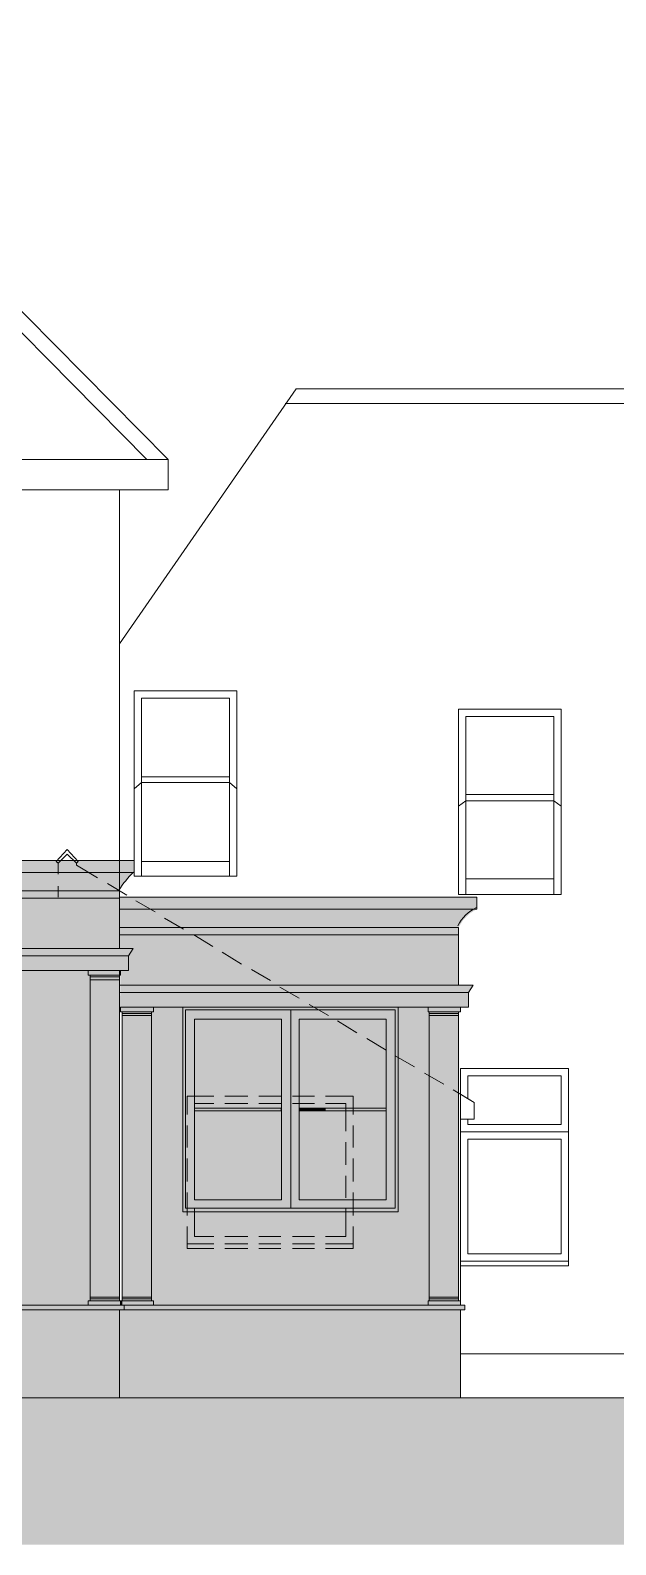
# Model space of a CAD drawing. Header units: millimetres. Extents: x -5841 to 140562, y 1006 to 102310.
# Drawn here: x 77162 to 81146, y 82132 to 92430 of the extents above; entities that cross this region are included whole.
import ezdxf

# ---------------------------------------------------------------- set-up
doc = ezdxf.new("R2010")
doc.units = ezdxf.units.MM
doc.header["$LTSCALE"] = 10
doc.layers.add('PDF17_0', color=7, linetype='Continuous')
doc.layers.add('PDF17_KD - WALL - LOADBEARING', color=7, linetype='Continuous', true_color=0x939598)

msp = doc.modelspace()

# ---------------------------------------------------------------- linework, layer by layer
at = {"layer": 'PDF17_0', "lineweight": 0}
for p, q in [((75211.3, 92430.04029), (78099.13795, 89511.01618)), ((75167.63939, 92330.24459), (77955.68164, 89511.01618)), ((77768.56471, 88257.33275), (78972.35029, 89991.28297)), ((78972.35029, 89991.28297), (83419.49599, 89991.28297)), ((78099.13795, 89511.01618), (69703.82503, 89511.01618)), ((78099.13795, 89305.18756), (78099.13795, 89511.01618)), ((69703.82503, 89305.18756), (78099.13795, 89305.18756)), ((77768.56471, 86579.51761), (77768.56471, 89305.18756)), ((77768.56471, 89305.18756), (77768.56471, 86616.941)), ((69610.26657, 86579.51761), (77768.56471, 86579.51761)), ((77768.56471, 86579.51761), (77768.56471, 86186.57206)), ((77768.56471, 86186.57206), (77768.56471, 86579.51761)), ((77768.56471, 86579.51761), (77768.56471, 86186.57206)), ((77768.56471, 86186.57206), (77768.56471, 86579.51761))]:
    msp.add_line(p, q, dxfattribs=at)
for points in [[(78897.50352, 89891.48727), (83488.10553, 89891.48727)], [(77918.25825, 86679.31331), (77918.25825, 87889.33612), (78517.03243, 87889.33612), (78517.03243, 86679.31331)], [(80126.23803, 86554.56869), (80126.23803, 87764.5915), (80725.0122, 87764.5915), (80725.0122, 86554.56869)], [(77918.25825, 87352.93425), (78517.03243, 87352.93425)], [(77868.36041, 87271.85025), (77918.25825, 87315.51087), (78517.03243, 87315.51087), (78566.93028, 87271.85025)], [(80126.23803, 87234.42687), (80725.0122, 87234.42687)], [(80076.34018, 87153.34286), (80126.23803, 87190.76625), (80725.0122, 87190.76625), (80774.91005, 87153.34286)], [(77868.36041, 86704.26223), (69479.28472, 86704.26223), (77868.36041, 86704.26223), (77868.36041, 86785.34623), (69479.28472, 86785.34623), (69479.28472, 86704.26223), (69479.28472, 86785.34623)], [(78517.03243, 86779.109), (77918.25825, 86779.109)], [(80725.0122, 86660.60161), (80126.23803, 86660.60161)], [(69610.26657, 86529.61976), (77768.56471, 86529.61976)], [(77768.56471, 86454.77299), (80201.0848, 86454.77299), (80201.0848, 86535.85699), (77768.56471, 86535.85699)], [(80076.34018, 85937.08282), (80076.34018, 86330.02837), (77768.56471, 86330.02837)], [(77768.56471, 86280.13052), (80076.34018, 86280.13052)], [(77830.93702, 86136.67421), (77862.12318, 86186.57206)], [(69541.65703, 86036.87851), (77830.93702, 86036.87851)], [(77768.56471, 85787.38927), (77768.56471, 86036.87851)], [(77568.97332, 85974.5062), (77568.97332, 85787.38927), (77568.97332, 83791.47536), (77568.97332, 85756.20312)], [(77768.56471, 83791.47536), (77768.56471, 85974.5062)], [(80176.13588, 85937.08282), (77768.56471, 85937.08282)], [(80144.94972, 85887.18497), (77768.56471, 85887.18497)], [(80144.94972, 85787.38927), (77774.80194, 85787.38927)], [(64102.7916, 83729.10305), (64102.7916, 83130.32887), (86800.07519, 83130.32887), (86800.07519, 85700.06804), (85247.00468, 85700.06804)], [(77787.2764, 83791.47536), (77787.2764, 85756.20312)], [(80088.81464, 85369.4948), (80088.81464, 84259.26768)], [(80138.71249, 85163.66617), (80138.71249, 85319.59695), (80774.91005, 85319.59695), (80774.91005, 84989.02371), (80138.71249, 84989.02371), (80138.71249, 85026.44709)], [(80088.81464, 85194.85233), (80088.81464, 83760.2892)], [(74444.12059, 83729.10305), (80120.0008, 83729.10305), (80120.0008, 83760.2892), (74444.12059, 83760.2892)], [(77768.56471, 83130.32887), (77768.56471, 83729.10305)], [(80088.81464, 83729.10305), (80088.81464, 83130.32887)], [(77768.56471, 83429.71596), (77768.56471, 83429.71596)], [(80088.81464, 83429.71596), (85933.10008, 83429.71596)], [(87217.96967, 83130.32887), (89020.52943, 83130.32887), (62306.46907, 83130.32887)]]:
    msp.add_lwpolyline(points, dxfattribs=at)
for points in [[(77868.36041, 86679.31331), (78566.93028, 86679.31331), (78566.93028, 87939.23397), (77868.36041, 87939.23397)], [(77868.36041, 86679.31331), (78566.93028, 86679.31331), (78566.93028, 87939.23397), (77868.36041, 87939.23397)], [(80076.34018, 86554.56869), (80774.91005, 86554.56869), (80774.91005, 87814.48935), (80076.34018, 87814.48935)], [(77830.93702, 86136.67421), (77830.93702, 86036.87851), (77830.93702, 86136.67421), (69541.65703, 86136.67421), (69541.65703, 86036.87851), (69541.65703, 86136.67421), (69510.47087, 86186.57206), (77862.12318, 86186.57206)], [(77862.12318, 86186.57206), (77830.93702, 86136.67421), (77830.93702, 86036.87851), (77830.93702, 86136.67421)], [(77556.49886, 86005.69236), (77774.80194, 86005.69236), (77774.80194, 86036.87851), (77556.49886, 86036.87851)], [(77556.49886, 86005.69236), (77774.80194, 86005.69236), (77774.80194, 86036.87851), (77556.49886, 86036.87851)], [(77556.49886, 86005.69236), (77774.80194, 86005.69236), (77774.80194, 86036.87851), (77556.49886, 86036.87851)], [(77556.49886, 86005.69236), (77774.80194, 86005.69236), (77774.80194, 86036.87851), (77556.49886, 86036.87851)], [(77568.97332, 85993.2179), (77768.56471, 85993.2179), (77768.56471, 86005.69236), (77568.97332, 86005.69236)], [(77568.97332, 85993.2179), (77768.56471, 85993.2179), (77768.56471, 86005.69236), (77568.97332, 86005.69236)], [(77568.97332, 85993.2179), (77768.56471, 85993.2179), (77768.56471, 86005.69236), (77568.97332, 86005.69236)], [(77568.97332, 85993.2179), (77768.56471, 85993.2179), (77768.56471, 86005.69236), (77568.97332, 86005.69236)], [(77568.97332, 85974.5062), (77768.56471, 85974.5062), (77768.56471, 85993.2179), (77568.97332, 85993.2179)], [(77568.97332, 85974.5062), (77768.56471, 85974.5062), (77768.56471, 85993.2179), (77568.97332, 85993.2179)], [(77568.97332, 85974.5062), (77768.56471, 85974.5062), (77768.56471, 85993.2179), (77568.97332, 85993.2179)], [(77568.97332, 85974.5062), (77768.56471, 85974.5062), (77768.56471, 85993.2179), (77568.97332, 85993.2179)], [(80176.13588, 85937.08282), (80144.94972, 85887.18497), (80144.94972, 85787.38927), (80144.94972, 85887.18497)], [(80176.13588, 85937.08282), (80144.94972, 85887.18497), (80144.94972, 85787.38927), (80144.94972, 85887.18497)], [(77774.80194, 83760.2892), (77999.34226, 83760.2892), (77999.34226, 83791.47536), (77986.8678, 83791.47536), (77986.8678, 85756.20312), (77999.34226, 85756.20312), (77999.34226, 85787.38927), (77774.80194, 85787.38927), (77774.80194, 85756.20312), (77787.2764, 85756.20312), (77787.2764, 83791.47536), (77774.80194, 83791.47536)], [(77774.80194, 85756.20312), (77999.34226, 85756.20312), (77999.34226, 85787.38927), (77774.80194, 85787.38927)], [(77774.80194, 85756.20312), (77999.34226, 85756.20312), (77999.34226, 85787.38927), (77774.80194, 85787.38927)], [(78198.93365, 84396.48676), (79664.68293, 84396.48676), (79664.68293, 85787.38927), (78198.93365, 85787.38927)], [(79870.51156, 85756.20312), (80088.81464, 85756.20312), (80088.81464, 85787.38927), (79870.51156, 85787.38927)], [(79870.51156, 85756.20312), (80088.81464, 85756.20312), (80088.81464, 85787.38927), (79870.51156, 85787.38927)], [(79870.51156, 85756.20312), (80088.81464, 85756.20312), (80088.81464, 85787.38927), (79870.51156, 85787.38927)], [(79870.51156, 85756.20312), (80088.81464, 85756.20312), (80088.81464, 85787.38927), (79870.51156, 85787.38927)], [(77768.56471, 85756.20312), (77768.56471, 83791.47536)], [(77787.2764, 85743.72866), (77986.8678, 85743.72866), (77986.8678, 85756.20312), (77787.2764, 85756.20312)], [(77787.2764, 85743.72866), (77986.8678, 85743.72866), (77986.8678, 85756.20312), (77787.2764, 85756.20312)], [(77787.2764, 85731.2542), (77986.8678, 85731.2542), (77986.8678, 85743.72866), (77787.2764, 85743.72866)], [(77787.2764, 85731.2542), (77986.8678, 85731.2542), (77986.8678, 85743.72866), (77787.2764, 85743.72866)], [(77986.8678, 85756.20312), (77986.8678, 83791.47536)], [(78217.64534, 84421.43569), (79645.97124, 84421.43569), (79645.97124, 85768.67758), (78217.64534, 85768.67758)], [(78934.92691, 85768.67758), (78217.64534, 85768.67758), (78217.64534, 84421.43569), (78934.92691, 84421.43569)], [(78872.5546, 85706.30527), (78280.01765, 85706.30527), (78280.01765, 84477.57077), (78872.5546, 84477.57077)], [(79645.97124, 85768.67758), (78934.92691, 85768.67758), (78934.92691, 84421.43569), (79645.97124, 84421.43569)], [(79583.59893, 85706.30527), (78991.06199, 85706.30527), (78991.06199, 84477.57077), (79583.59893, 84477.57077)], [(79876.74879, 85756.20312), (79876.74879, 83791.47536)], [(79876.74879, 85743.72866), (80076.34018, 85743.72866), (80076.34018, 85756.20312), (79876.74879, 85756.20312)], [(79876.74879, 85743.72866), (80076.34018, 85743.72866), (80076.34018, 85756.20312), (79876.74879, 85756.20312)], [(79876.74879, 85743.72866), (80076.34018, 85743.72866), (80076.34018, 85756.20312), (79876.74879, 85756.20312)], [(79876.74879, 85743.72866), (80076.34018, 85743.72866), (80076.34018, 85756.20312), (79876.74879, 85756.20312)], [(79876.74879, 85731.2542), (80076.34018, 85731.2542), (80076.34018, 85743.72866), (79876.74879, 85743.72866)], [(79876.74879, 85731.2542), (80076.34018, 85731.2542), (80076.34018, 85743.72866), (79876.74879, 85743.72866)], [(79876.74879, 85731.2542), (80076.34018, 85731.2542), (80076.34018, 85743.72866), (79876.74879, 85743.72866)], [(79876.74879, 85731.2542), (80076.34018, 85731.2542), (80076.34018, 85743.72866), (79876.74879, 85743.72866)], [(80076.34018, 85756.20312), (80076.34018, 83791.47536)], [(80824.8079, 84939.12586), (80088.81464, 84939.12586), (80088.81464, 85369.4948), (80824.8079, 85369.4948)], [(78872.5546, 85101.29386), (78280.01765, 85101.29386)], [(78872.5546, 85082.58217), (78280.01765, 85082.58217)], [(79583.59893, 85101.29386), (78991.06199, 85101.29386)], [(79583.59893, 85082.58217), (78991.06199, 85082.58217)], [(80824.8079, 84059.67629), (80088.81464, 84059.67629), (80088.81464, 84939.12586), (80824.8079, 84939.12586)], [(80774.91005, 84109.57414), (80138.71249, 84109.57414), (80138.71249, 84889.22801), (80774.91005, 84889.22801)], [(80824.8079, 84028.49013), (80088.81464, 84028.49013), (80088.81464, 84059.67629), (80824.8079, 84059.67629)], [(77556.49886, 83791.47536), (77774.80194, 83791.47536), (77774.80194, 83760.2892), (77556.49886, 83760.2892)], [(77556.49886, 83791.47536), (77774.80194, 83791.47536), (77774.80194, 83760.2892), (77556.49886, 83760.2892)], [(77568.97332, 83816.42428), (77768.56471, 83816.42428), (77768.56471, 83803.94982), (77568.97332, 83803.94982)], [(77568.97332, 83816.42428), (77768.56471, 83816.42428), (77768.56471, 83803.94982), (77568.97332, 83803.94982)], [(77568.97332, 83816.42428), (77768.56471, 83816.42428), (77768.56471, 83803.94982), (77568.97332, 83803.94982)], [(77568.97332, 83816.42428), (77768.56471, 83816.42428), (77768.56471, 83803.94982), (77568.97332, 83803.94982)], [(77568.97332, 83803.94982), (77768.56471, 83803.94982), (77768.56471, 83791.47536), (77568.97332, 83791.47536)], [(77568.97332, 83803.94982), (77768.56471, 83803.94982), (77768.56471, 83791.47536), (77568.97332, 83791.47536)], [(77568.97332, 83803.94982), (77768.56471, 83803.94982), (77768.56471, 83791.47536), (77568.97332, 83791.47536)], [(77568.97332, 83803.94982), (77768.56471, 83803.94982), (77768.56471, 83791.47536), (77568.97332, 83791.47536)], [(77774.80194, 83791.47536), (77999.34226, 83791.47536), (77999.34226, 83760.2892), (77774.80194, 83760.2892)], [(77787.2764, 83816.42428), (77986.8678, 83816.42428), (77986.8678, 83803.94982), (77787.2764, 83803.94982)], [(77787.2764, 83816.42428), (77986.8678, 83816.42428), (77986.8678, 83803.94982), (77787.2764, 83803.94982)], [(77787.2764, 83803.94982), (77986.8678, 83803.94982), (77986.8678, 83791.47536), (77787.2764, 83791.47536)], [(77787.2764, 83803.94982), (77986.8678, 83803.94982), (77986.8678, 83791.47536), (77787.2764, 83791.47536)], [(77799.75087, 83760.2892), (77799.75087, 83729.10305)], [(79870.51156, 83791.47536), (80088.81464, 83791.47536), (80088.81464, 83760.2892), (79870.51156, 83760.2892)], [(79876.74879, 83816.42428), (80076.34018, 83816.42428), (80076.34018, 83803.94982), (79876.74879, 83803.94982)], [(79876.74879, 83816.42428), (80076.34018, 83816.42428), (80076.34018, 83803.94982), (79876.74879, 83803.94982)], [(79876.74879, 83803.94982), (80076.34018, 83803.94982), (80076.34018, 83791.47536), (79876.74879, 83791.47536)], [(79876.74879, 83803.94982), (80076.34018, 83803.94982), (80076.34018, 83791.47536), (79876.74879, 83791.47536)]]:
    msp.add_lwpolyline(points, close=True, dxfattribs=at)
at = {"layer": 'PDF17_0', "color": 0, "lineweight": 0, "true_color": 0x939598}
for points in [[(77475.41485, 86766.63454), (77487.88932, 86779.109), (77413.04254, 86860.19301), (77338.19577, 86779.109), (77350.67023, 86766.63454), (77413.04254, 86829.00685), (77475.41485, 86766.63454), (77475.41485, 86754.16008), (77618.87117, 86666.83885)], [(77687.48071, 86629.41546), (77818.46256, 86548.33146)], [(77880.83487, 86510.90807), (78011.81672, 86436.0613)], [(78074.18903, 86392.40068), (78205.17088, 86317.55391)], [(78273.78042, 86280.13052), (78404.76227, 86199.04652)], [(78467.13458, 86161.62313), (78598.11643, 86080.53913)], [(78666.72597, 86043.11575), (78797.70783, 85968.26897)], [(78860.08014, 85924.60836), (78991.06199, 85849.76158)], [(79059.67153, 85806.10097), (79190.65338, 85731.2542)], [(79253.02569, 85693.83081), (79384.00754, 85612.74681)], [(79452.61708, 85575.32342), (79583.59893, 85494.23942)], [(79645.97124, 85456.81603), (79776.95309, 85381.96926)], [(80088.81464, 85369.4948), (80088.81464, 85194.85233)], [(79845.56263, 85338.30864), (79976.54448, 85263.46187)], [(78230.1198, 85182.37787), (78410.9995, 85182.37787), (78230.1198, 85182.37787), (78230.1198, 85057.63325), (78230.1198, 85182.37787), (78230.1198, 85076.34494)], [(80038.91679, 85226.03848), (80182.37311, 85138.71725)], [(78280.01765, 84945.36309), (78280.01765, 85132.48002), (78410.9995, 85132.48002)], [(78485.84628, 85132.48002), (78641.77705, 85132.48002)], [(78716.62382, 85132.48002), (78866.31737, 85132.48002)], [(78947.40137, 85132.48002), (79097.09491, 85132.48002)], [(79171.94169, 85132.48002), (79309.16077, 85132.48002), (79309.16077, 84945.36309)], [(80088.81464, 85120.00556), (80088.81464, 84970.31201)], [(78280.01765, 84714.58554), (78280.01765, 84870.51632)], [(79309.16077, 84870.51632), (79309.16077, 84714.58554)], [(80088.81464, 84889.22801), (80088.81464, 84739.53447)], [(80088.81464, 84664.6877), (80088.81464, 84508.75692)], [(78280.01765, 84490.04523), (78280.01765, 84639.73877)], [(79309.16077, 84639.73877), (79309.16077, 84490.04523)], [(78410.9995, 84228.08153), (78280.01765, 84228.08153), (78280.01765, 84415.19846)], [(79309.16077, 84415.19846), (79309.16077, 84228.08153), (79171.94169, 84228.08153)], [(80088.81464, 84433.91015), (80088.81464, 84259.26768)], [(78410.9995, 84146.99752), (78230.1198, 84146.99752), (78230.1198, 84178.18368)], [(78641.77705, 84228.08153), (78485.84628, 84228.08153)], [(78485.84628, 84146.99752), (78641.77705, 84146.99752)], [(78866.31737, 84228.08153), (78716.62382, 84228.08153)], [(78716.62382, 84146.99752), (78866.31737, 84146.99752)], [(79097.09491, 84228.08153), (78947.40137, 84228.08153)], [(78947.40137, 84146.99752), (79097.09491, 84146.99752)], [(79171.94169, 84146.99752), (79359.05862, 84146.99752), (79359.05862, 84178.18368)]]:
    msp.add_lwpolyline(points, dxfattribs=at)
for points in [[(77350.67023, 86691.78777), (77350.67023, 86766.63454)], [(77350.67023, 86535.85699), (77350.67023, 86610.70377)], [(77768.56471, 85600.27234), (77768.56471, 85531.6628)], [(78641.77705, 85182.37787), (78485.84628, 85182.37787)], [(78866.31737, 85182.37787), (78716.62382, 85182.37787)], [(79097.09491, 85182.37787), (78947.40137, 85182.37787)], [(79359.05862, 85057.63325), (79359.05862, 85182.37787), (79171.94169, 85182.37787), (79359.05862, 85182.37787)], [(80182.37311, 85138.71725), (80182.37311, 85026.44709), (80088.81464, 85026.44709), (80088.81464, 85194.85233)], [(78230.1198, 84982.78648), (78230.1198, 84833.09293)], [(79359.05862, 84833.09293), (79359.05862, 84982.78648)], [(78230.1198, 84758.24616), (78230.1198, 84602.31539)], [(79359.05862, 84602.31539), (79359.05862, 84758.24616)], [(78230.1198, 84527.46861), (78230.1198, 84371.53784)], [(79359.05862, 84371.53784), (79359.05862, 84527.46861)], [(78230.1198, 84296.69107), (78230.1198, 84178.18368), (78410.9995, 84178.18368), (78230.1198, 84178.18368)], [(79171.94169, 84178.18368), (79359.05862, 84178.18368), (79359.05862, 84296.69107), (79359.05862, 84178.18368)], [(78485.84628, 84178.18368), (78641.77705, 84178.18368)], [(78716.62382, 84178.18368), (78866.31737, 84178.18368)], [(78947.40137, 84178.18368), (79097.09491, 84178.18368)]]:
    msp.add_lwpolyline(points, close=True, dxfattribs=at)
at = {"layer": 'PDF17_0', "color": 1, "lineweight": 0}
msp.add_lwpolyline([(78018.05395, 86679.31331), (78005.57949, 86679.31331)], dxfattribs=at)
at = {"layer": 'PDF17_0', "color": 0, "lineweight": 0, "true_color": 0xededee}
msp.add_lwpolyline([(77768.56471, 86579.51761), (69610.26657, 86579.51761), (77768.56471, 86579.51761)], dxfattribs=at)
at = {"layer": 'PDF17_0', "lineweight": 0}
for centre, radius, start, end in [((78462.26933, 86117.94489), 838.90533, 135.466905327, 146.27748027), ((80327.27927, 86205.26485), 290.03114, 116.460586064, 152.17165523)]:
    msp.add_arc(centre, radius, start, end, dxfattribs=at)
at = {"layer": 'PDF17_0', "color": 0, "true_color": 0xededee, "transparency": 33554559}
for points in [[(77868.36041, 86785.34623), (69479.28472, 86785.34623), (77868.36041, 86704.26223)], [(69479.28472, 86785.34623), (77868.36041, 86704.26223), (69479.28472, 86704.26223)], [(77868.36041, 86704.26223), (69479.28472, 86704.26223), (77824.69979, 86660.60161)], [(69479.28472, 86704.26223), (77824.69979, 86660.60161), (69547.89426, 86660.60161)], [(77824.69979, 86660.60161), (69547.89426, 86660.60161), (77818.46256, 86648.12715)], [(69547.89426, 86660.60161), (77818.46256, 86648.12715), (69554.13149, 86648.12715)], [(77818.46256, 86648.12715), (69554.13149, 86648.12715), (77787.2764, 86616.941)], [(69554.13149, 86648.12715), (77787.2764, 86616.941), (69579.08041, 86616.941)], [(77787.2764, 86616.941), (69579.08041, 86616.941), (77768.56471, 86579.51761)], [(69579.08041, 86616.941), (77768.56471, 86579.51761), (69610.26657, 86579.51761)], [(69610.26657, 86579.51761), (77768.56471, 86579.51761), (77768.56471, 86579.51761)], [(77768.56471, 86579.51761), (69610.26657, 86579.51761), (77768.56471, 86186.57206)], [(69610.26657, 86579.51761), (77768.56471, 86186.57206), (69610.26657, 86186.57206)], [(80201.0848, 86535.85699), (77768.56471, 86535.85699), (80201.0848, 86454.77299)], [(77768.56471, 86535.85699), (80201.0848, 86454.77299), (77768.56471, 86454.77299)], [(80201.0848, 86454.77299), (77768.56471, 86454.77299), (80151.18695, 86423.58684)], [(77768.56471, 86454.77299), (80151.18695, 86423.58684), (77768.56471, 86423.58684)], [(80151.18695, 86423.58684), (77768.56471, 86423.58684), (80107.52633, 86379.92622)], [(77768.56471, 86423.58684), (80107.52633, 86379.92622), (77768.56471, 86379.92622)], [(80107.52633, 86379.92622), (77768.56471, 86379.92622), (80076.34018, 86330.02837)], [(77768.56471, 86379.92622), (80076.34018, 86330.02837), (77768.56471, 86330.02837)], [(80076.34018, 86330.02837), (77768.56471, 86330.02837), (80076.34018, 86186.57206)], [(77768.56471, 86330.02837), (80076.34018, 86186.57206), (77768.56471, 86186.57206)], [(77862.12318, 86186.57206), (69510.47087, 86186.57206), (77830.93702, 86136.67421)], [(69510.47087, 86186.57206), (77830.93702, 86136.67421), (69541.65703, 86136.67421)], [(77830.93702, 86136.67421), (69541.65703, 86136.67421), (77830.93702, 86036.87851)], [(69541.65703, 86136.67421), (77830.93702, 86036.87851), (69541.65703, 86036.87851)], [(77862.12318, 86186.57206), (80076.34018, 86136.67421), (77830.93702, 86136.67421)], [(80076.34018, 86136.67421), (77830.93702, 86136.67421), (80076.34018, 86036.87851)], [(77830.93702, 86136.67421), (80076.34018, 86036.87851), (77830.93702, 86036.87851)], [(80076.34018, 86186.57206), (77862.12318, 86186.57206), (80076.34018, 86136.67421)], [(77568.97332, 86005.69236), (76327.76435, 86005.69236), (77568.97332, 83791.47536)], [(76327.76435, 86005.69236), (77568.97332, 83791.47536), (76327.76435, 83791.47536)], [(77556.49886, 86036.87851), (76340.23881, 86036.87851), (77556.49886, 86005.69236)], [(76340.23881, 86036.87851), (77556.49886, 86005.69236), (76340.23881, 86005.69236)], [(80076.34018, 86036.87851), (77774.80194, 86036.87851), (80076.34018, 86005.69236)], [(77774.80194, 86036.87851), (80076.34018, 86005.69236), (77774.80194, 86005.69236)], [(80076.34018, 86005.69236), (77774.80194, 86005.69236), (80076.34018, 85937.08282)], [(77774.80194, 86005.69236), (80076.34018, 85937.08282), (77774.80194, 85937.08282)], [(77774.80194, 85887.18497), (80144.94972, 85787.38927), (77768.56471, 85787.38927)], [(80176.13588, 85937.08282), (77774.80194, 85937.08282), (80144.94972, 85887.18497)], [(77774.80194, 85937.08282), (80144.94972, 85887.18497), (77774.80194, 85887.18497)], [(80144.94972, 85887.18497), (77774.80194, 85887.18497), (80144.94972, 85787.38927)], [(78198.93365, 85787.38927), (77999.34226, 85787.38927), (78198.93365, 85756.20312)], [(77999.34226, 85787.38927), (78198.93365, 85756.20312), (77999.34226, 85756.20312)], [(79870.51156, 85787.38927), (79664.68293, 85787.38927), (79870.51156, 85756.20312)], [(79664.68293, 85787.38927), (79870.51156, 85756.20312), (79664.68293, 85756.20312)], [(78198.93365, 85756.20312), (77986.8678, 85756.20312), (78198.93365, 84396.48676)], [(77986.8678, 85756.20312), (78198.93365, 84396.48676), (77986.8678, 84396.48676)], [(79876.74879, 85756.20312), (79664.68293, 85756.20312), (79876.74879, 84396.48676)], [(79664.68293, 85756.20312), (79876.74879, 84396.48676), (79664.68293, 84396.48676)], [(79876.74879, 84396.48676), (77986.8678, 84396.48676), (79876.74879, 83791.47536)], [(77986.8678, 84396.48676), (79876.74879, 83791.47536), (77986.8678, 83791.47536)], [(77768.56471, 83729.10305), (74444.12059, 83729.10305), (77768.56471, 83348.63196)], [(74444.12059, 83729.10305), (77768.56471, 83348.63196), (74444.12059, 83348.63196)], [(77556.49886, 83791.47536), (76340.23881, 83791.47536), (77556.49886, 83760.2892)], [(76340.23881, 83791.47536), (77556.49886, 83760.2892), (76340.23881, 83760.2892)], [(80088.81464, 83729.10305), (77768.56471, 83729.10305), (80088.81464, 83130.32887)], [(77768.56471, 83729.10305), (80088.81464, 83130.32887), (77768.56471, 83130.32887)], [(77986.8678, 83791.47536), (77999.34226, 83791.47536), (77999.34226, 83791.47536)], [(79870.51156, 83791.47536), (77999.34226, 83791.47536), (79870.51156, 83760.2892)], [(77999.34226, 83791.47536), (79870.51156, 83760.2892), (77999.34226, 83760.2892)], [(77768.56471, 83348.63196), (69610.26657, 83348.63196), (77768.56471, 83130.32887)], [(69610.26657, 83348.63196), (77768.56471, 83130.32887), (69610.26657, 83130.32887)]]:
    msp.add_solid(points, dxfattribs=at)
at = {"layer": 'PDF17_0', "color": 0, "true_color": 0xc0ab87, "transparency": 33554559}
for points in [[(77774.80194, 86036.87851), (77556.49886, 86036.87851), (77774.80194, 86005.69236)], [(77556.49886, 86036.87851), (77774.80194, 86005.69236), (77556.49886, 86005.69236)], [(77768.56471, 86005.69236), (77568.97332, 86005.69236), (77768.56471, 85999.45513)], [(77568.97332, 86005.69236), (77768.56471, 85999.45513), (77568.97332, 85999.45513)], [(77768.56471, 85999.45513), (77568.97332, 85999.45513), (77768.56471, 83791.47536)], [(77568.97332, 85999.45513), (77768.56471, 83791.47536), (77568.97332, 83791.47536)], [(77999.34226, 85787.38927), (77774.80194, 85787.38927), (77999.34226, 85756.20312)], [(77774.80194, 85787.38927), (77999.34226, 85756.20312), (77774.80194, 85756.20312)], [(79664.68293, 85787.38927), (78198.93365, 85787.38927), (79664.68293, 85768.67758)], [(78198.93365, 85787.38927), (79664.68293, 85768.67758), (78198.93365, 85768.67758)], [(80088.81464, 85787.38927), (79870.51156, 85787.38927), (80088.81464, 85756.20312)], [(79870.51156, 85787.38927), (80088.81464, 85756.20312), (79870.51156, 85756.20312)], [(77986.8678, 85756.20312), (77787.2764, 85756.20312), (77986.8678, 85743.72866)], [(77787.2764, 85756.20312), (77986.8678, 85743.72866), (77787.2764, 85743.72866)], [(77986.8678, 85743.72866), (77787.2764, 85743.72866), (77986.8678, 85731.2542)], [(77787.2764, 85743.72866), (77986.8678, 85731.2542), (77787.2764, 85731.2542)], [(77986.8678, 85731.2542), (77787.2764, 85731.2542), (77986.8678, 83816.42428)], [(77787.2764, 85731.2542), (77986.8678, 83816.42428), (77787.2764, 83816.42428)], [(78217.64534, 85768.67758), (78198.93365, 85768.67758), (78217.64534, 84421.43569)], [(78198.93365, 85768.67758), (78217.64534, 84421.43569), (78198.93365, 84421.43569)], [(78934.92691, 85768.67758), (78217.64534, 85768.67758), (78934.92691, 85706.30527)], [(78217.64534, 85768.67758), (78934.92691, 85706.30527), (78217.64534, 85706.30527)], [(78280.01765, 85706.30527), (78217.64534, 85706.30527), (78280.01765, 84477.57077)], [(78217.64534, 85706.30527), (78280.01765, 84477.57077), (78217.64534, 84477.57077)], [(78934.92691, 85706.30527), (78872.5546, 85706.30527), (78934.92691, 84477.57077)], [(78872.5546, 85706.30527), (78934.92691, 84477.57077), (78872.5546, 84477.57077)], [(79645.97124, 85768.67758), (78934.92691, 85768.67758), (79645.97124, 85706.30527)], [(78934.92691, 85768.67758), (79645.97124, 85706.30527), (78934.92691, 85706.30527)], [(78991.06199, 85706.30527), (78934.92691, 85706.30527), (78991.06199, 84477.57077)], [(78934.92691, 85706.30527), (78991.06199, 84477.57077), (78934.92691, 84477.57077)], [(79645.97124, 85706.30527), (79583.59893, 85706.30527), (79645.97124, 84477.57077)], [(79583.59893, 85706.30527), (79645.97124, 84477.57077), (79583.59893, 84477.57077)], [(79664.68293, 85768.67758), (79645.97124, 85768.67758), (79664.68293, 84421.43569)], [(79645.97124, 85768.67758), (79664.68293, 84421.43569), (79645.97124, 84421.43569)], [(80076.34018, 85756.20312), (79876.74879, 85756.20312), (80076.34018, 83791.47536)], [(79876.74879, 85756.20312), (80076.34018, 83791.47536), (79876.74879, 83791.47536)], [(78866.31737, 85101.29386), (78280.01765, 85101.29386), (78866.31737, 85082.58217)], [(78280.01765, 85101.29386), (78866.31737, 85082.58217), (78280.01765, 85082.58217)], [(78872.5546, 85101.29386), (78866.31737, 85101.29386), (78872.5546, 85082.58217)], [(78866.31737, 85101.29386), (78872.5546, 85082.58217), (78866.31737, 85082.58217)], [(79078.38322, 85101.29386), (78991.06199, 85101.29386), (79078.38322, 85082.58217)], [(78991.06199, 85101.29386), (79078.38322, 85082.58217), (78991.06199, 85082.58217)], [(79159.46722, 85101.29386), (79078.38322, 85101.29386), (79159.46722, 85082.58217)], [(79078.38322, 85101.29386), (79159.46722, 85082.58217), (79078.38322, 85082.58217)], [(79171.94169, 85101.29386), (79159.46722, 85101.29386), (79171.94169, 85082.58217)], [(79159.46722, 85101.29386), (79171.94169, 85082.58217), (79159.46722, 85082.58217)], [(79583.59893, 85101.29386), (79171.94169, 85101.29386), (79583.59893, 85082.58217)], [(79171.94169, 85101.29386), (79583.59893, 85082.58217), (79171.94169, 85082.58217)], [(78934.92691, 84477.57077), (78217.64534, 84477.57077), (78934.92691, 84421.43569)], [(78217.64534, 84477.57077), (78934.92691, 84421.43569), (78217.64534, 84421.43569)], [(79645.97124, 84477.57077), (78934.92691, 84477.57077), (79645.97124, 84421.43569)], [(78934.92691, 84477.57077), (79645.97124, 84421.43569), (78934.92691, 84421.43569)], [(79664.68293, 84421.43569), (78198.93365, 84421.43569), (79664.68293, 84396.48676)], [(78198.93365, 84421.43569), (79664.68293, 84396.48676), (78198.93365, 84396.48676)], [(77799.75087, 83760.2892), (74444.12059, 83760.2892), (77799.75087, 83729.10305)], [(74444.12059, 83760.2892), (77799.75087, 83729.10305), (74444.12059, 83729.10305)], [(77774.80194, 83791.47536), (77556.49886, 83791.47536), (77774.80194, 83760.2892)], [(77556.49886, 83791.47536), (77774.80194, 83760.2892), (77556.49886, 83760.2892)], [(77787.2764, 83791.47536), (77774.80194, 83791.47536), (77787.2764, 83760.2892)], [(77774.80194, 83791.47536), (77787.2764, 83760.2892), (77774.80194, 83760.2892)], [(77986.8678, 83816.42428), (77787.2764, 83816.42428), (77986.8678, 83803.94982)], [(77787.2764, 83816.42428), (77986.8678, 83803.94982), (77787.2764, 83803.94982)], [(77986.8678, 83803.94982), (77787.2764, 83803.94982), (77986.8678, 83791.47536)], [(77787.2764, 83803.94982), (77986.8678, 83791.47536), (77787.2764, 83791.47536)], [(77999.34226, 83791.47536), (77787.2764, 83791.47536), (77999.34226, 83760.2892)], [(77787.2764, 83791.47536), (77999.34226, 83760.2892), (77787.2764, 83760.2892)], [(80120.0008, 83760.2892), (77799.75087, 83760.2892), (80120.0008, 83729.10305)], [(77799.75087, 83760.2892), (80120.0008, 83729.10305), (77799.75087, 83729.10305)], [(80088.81464, 83791.47536), (79870.51156, 83791.47536), (80088.81464, 83760.2892)], [(79870.51156, 83791.47536), (80088.81464, 83760.2892), (79870.51156, 83760.2892)]]:
    msp.add_solid(points, dxfattribs=at)
at = {"layer": 'PDF17_KD - WALL - LOADBEARING', "color": 0, "true_color": 0xafdcf8, "transparency": 33554559}
for points in [[(78872.5546, 85706.30527), (78280.01765, 85706.30527), (78872.5546, 85101.29386)], [(78280.01765, 85706.30527), (78872.5546, 85101.29386), (78280.01765, 85101.29386)], [(79583.59893, 85706.30527), (78991.06199, 85706.30527), (79583.59893, 85101.29386)], [(78991.06199, 85706.30527), (79583.59893, 85101.29386), (78991.06199, 85101.29386)], [(78872.5546, 85082.58217), (78280.01765, 85082.58217), (78872.5546, 84477.57077)], [(78280.01765, 85082.58217), (78872.5546, 84477.57077), (78280.01765, 84477.57077)], [(79583.59893, 85082.58217), (78991.06199, 85082.58217), (79583.59893, 84477.57077)], [(78991.06199, 85082.58217), (79583.59893, 84477.57077), (78991.06199, 84477.57077)]]:
    msp.add_solid(points, dxfattribs=at)
at = {"layer": 'PDF17_KD - WALL - LOADBEARING', "color": 0, "true_color": 0xafd9aa, "transparency": 33554559}
for points in [[(89020.52943, 83130.32887), (62306.46907, 83130.32887), (89020.52943, 82132.37191)], [(62306.46907, 83130.32887), (89020.52943, 82132.37191), (62306.46907, 82132.37191)]]:
    msp.add_solid(points, dxfattribs=at)

doc.saveas('drawing.dxf')
